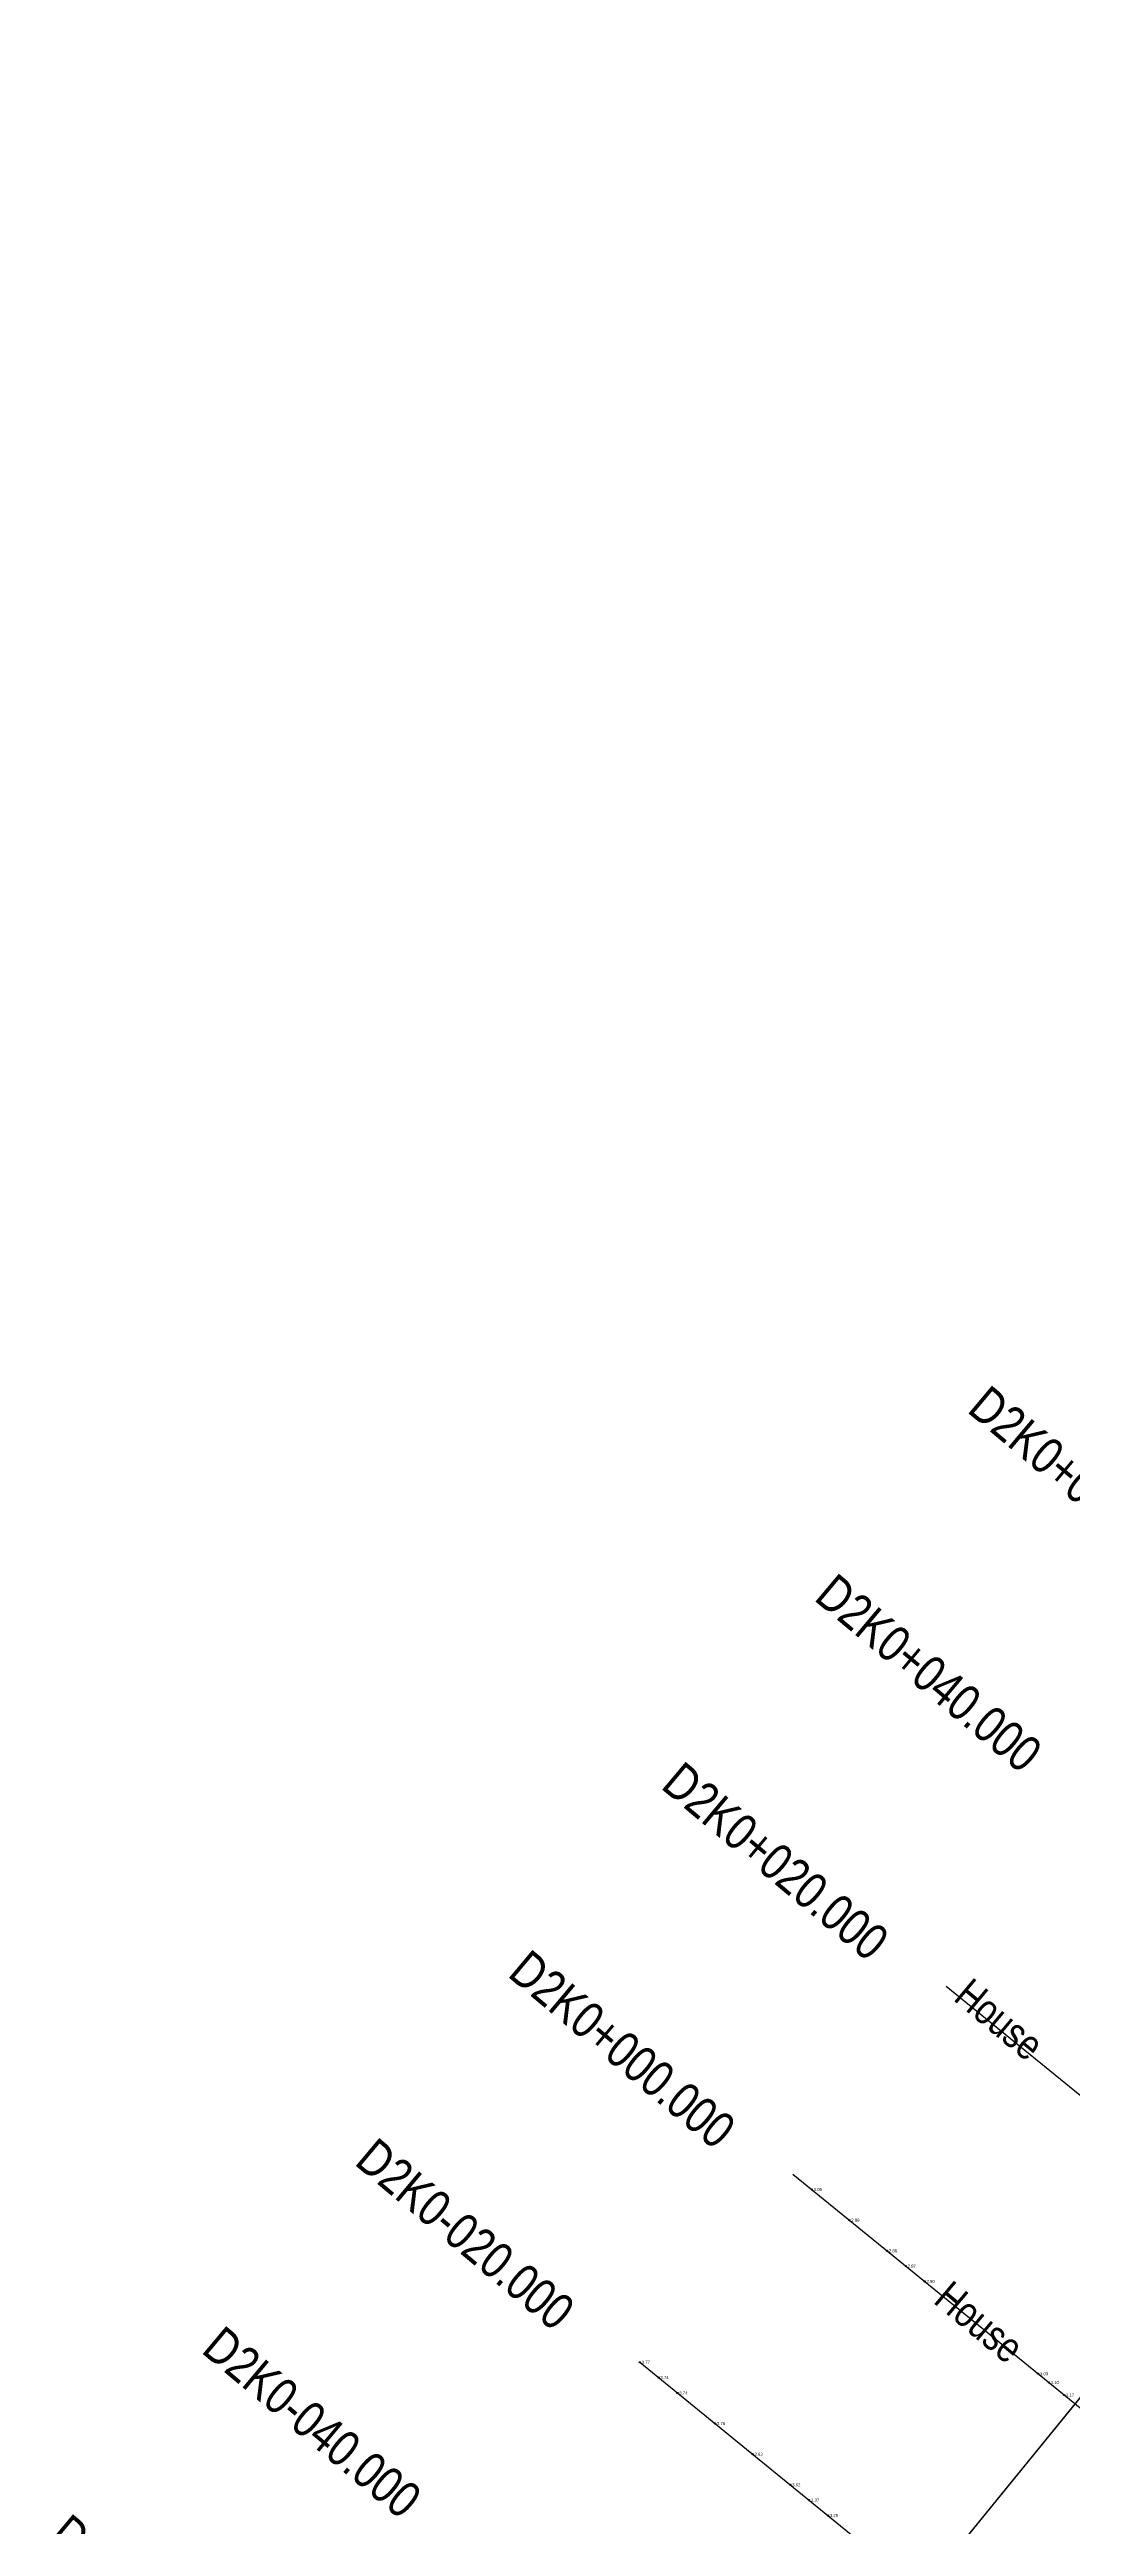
# Model space of a CAD drawing. Header units: metres. Extents: x 570677 to 573609, y 785040 to 786024.
# Drawn here: x 570714.6 to 570798.9, y 785402.6 to 785606.9 of the extents above; entities that cross this region are included whole.
import ezdxf
from ezdxf.enums import TextEntityAlignment as Align

# ---------------------------------------------------------------- set-up
doc = ezdxf.new("R2010")
doc.units = ezdxf.units.M
doc.header["$LTSCALE"] = 0.5
doc.layers.get('0').update_dxf_attribs({"linetype": 'CONTINUOUS'})
for name, color, linetype in [('dmx', 7, 'CONTINUOUS'), ('GCD', 1, 'CONTINUOUS'), ('JMD', 6, 'CONTINUOUS'), ('桩号_D2', 2, 'CONTINUOUS'), ('道路中线_D2', 7, 'CONTINUOUS')]:
    doc.layers.add(name, color=color, linetype=linetype)
doc.styles.add('EICAD', font='arial.ttf', dxfattribs={"width": 0.8, "height": 2})

# ---------------------------------------------------------------- blocks, each defined once
blk = doc.blocks.new('gc200')
h = blk.add_hatch(color=0)
edge = h.paths.add_edge_path()
edge.add_arc((0, 0), 0.196, 0, 360)
at = {"color": 0}
blk.add_circle((0, 0), 0.196, dxfattribs=at)

msp = doc.modelspace()

# ---------------------------------------------------------------- linework, layer by layer
at = {"flags": 128}
msp.add_lwpolyline([(570723.39, 785319.67), (570925.42, 785567.83)], dxfattribs=at)
at = {"layer": 'dmx'}
for p, q in [((570788.51, 785447.18), (570842.8, 785402.98)), ((570775.88, 785431.67), (570830.17, 785387.47)), ((570763.26, 785416.16), (570817.54, 785371.96))]:
    msp.add_line(p, q, dxfattribs=at)
at = {"layer": '道路中线_D2', "color": 4}
msp.add_line((570723.39, 785319.67), (570958.49, 785608.44), dxfattribs=at)

# ---------------------------------------------------------------- block references
at = {"layer": 'GCD'}
ref = msp.add_blockref('gc200', (570777.44, 785430.41, 3.05), dxfattribs=dict(at, xscale=0.25, yscale=0.25, zscale=0.25))
ref.add_attrib('height', '3.05', dxfattribs={"height": 0.25, "style": 'EICAD', "width": 0.8}).set_placement((570777.59, 785430.41, 3.05), align=Align.MIDDLE_LEFT)
ref = msp.add_blockref('gc200', (570780.54, 785427.88, 2.89), dxfattribs=dict(at, xscale=0.25, yscale=0.25, zscale=0.25))
ref.add_attrib('height', '2.89', dxfattribs={"height": 0.25, "style": 'EICAD', "width": 0.8}).set_placement((570780.69, 785427.88, 289), align=Align.MIDDLE_LEFT)
ref = msp.add_blockref('gc200', (570783.64, 785425.35, 2.86), dxfattribs=dict(at, xscale=0.25, yscale=0.25, zscale=0.25))
ref.add_attrib('height', '2.86', dxfattribs={"height": 0.25, "style": 'EICAD', "width": 0.8}).set_placement((570783.79, 785425.35, 2.86), align=Align.MIDDLE_LEFT)
ref = msp.add_blockref('gc200', (570785.19, 785424.09, 2.87), dxfattribs=dict(at, xscale=0.25, yscale=0.25, zscale=0.25))
ref.add_attrib('height', '2.87', dxfattribs={"height": 0.25, "style": 'EICAD', "width": 0.8}).set_placement((570785.34, 785424.09, 2.87), align=Align.MIDDLE_LEFT)
ref = msp.add_blockref('gc200', (570786.74, 785422.83, 2.9), dxfattribs=dict(at, xscale=0.25, yscale=0.25, zscale=0.25))
ref.add_attrib('height', '2.90', dxfattribs={"height": 0.25, "style": 'EICAD', "width": 0.8}).set_placement((570786.89, 785422.83, 2.9), align=Align.MIDDLE_LEFT)
ref = msp.add_blockref('gc200', (570763.26, 785416.16, 3.77), dxfattribs=dict(at, xscale=0.25, yscale=0.25, zscale=0.25))
ref.add_attrib('height', '3.77', dxfattribs={"height": 0.25, "style": 'EICAD', "width": 0.8}).set_placement((570763.41, 785416.16), align=Align.MIDDLE_LEFT)
ref = msp.add_blockref('gc200', (570764.81, 785414.9, 3.74), dxfattribs=dict(at, xscale=0.25, yscale=0.25, zscale=0.25))
ref.add_attrib('height', '3.74', dxfattribs={"height": 0.25, "style": 'EICAD', "width": 0.8}).set_placement((570764.96, 785414.9, 3.74), align=Align.MIDDLE_LEFT)
ref = msp.add_blockref('gc200', (570766.36, 785413.63, 3.74), dxfattribs=dict(at, xscale=0.25, yscale=0.25, zscale=0.25))
ref.add_attrib('height', '3.74', dxfattribs={"height": 0.25, "style": 'EICAD', "width": 0.8}).set_placement((570766.51, 785413.63, 3.74), align=Align.MIDDLE_LEFT)
ref = msp.add_blockref('gc200', (570796.09, 785415.22, 3.03), dxfattribs=dict(at, xscale=0.25, yscale=0.25, zscale=0.25))
ref.add_attrib('height', '3.03', dxfattribs={"height": 0.25, "style": 'EICAD', "width": 0.8}).set_placement((570796.24, 785415.22, 3.03), align=Align.MIDDLE_LEFT)
ref = msp.add_blockref('gc200', (570796.98, 785414.49, 3.1), dxfattribs=dict(at, xscale=0.25, yscale=0.25, zscale=0.25))
ref.add_attrib('height', '3.10', dxfattribs={"height": 0.25, "style": 'EICAD', "width": 0.8}).set_placement((570797.13, 785414.49, 3.1), align=Align.MIDDLE_LEFT)
ref = msp.add_blockref('gc200', (570798.24, 785413.46, 3.17), dxfattribs=dict(at, xscale=0.25, yscale=0.25, zscale=0.25))
ref.add_attrib('height', '3.17', dxfattribs={"height": 0.25, "style": 'EICAD', "width": 0.8}).set_placement((570798.39, 785413.46, 3.17), align=Align.MIDDLE_LEFT)
ref = msp.add_blockref('gc200', (570769.46, 785411.11, 3.76), dxfattribs=dict(at, xscale=0.25, yscale=0.25, zscale=0.25))
ref.add_attrib('height', '3.76', dxfattribs={"height": 0.25, "style": 'EICAD', "width": 0.8}).set_placement((570769.61, 785411.11, 3.76), align=Align.MIDDLE_LEFT)
ref = msp.add_blockref('gc200', (570772.56, 785408.58, 3.63), dxfattribs=dict(at, xscale=0.25, yscale=0.25, zscale=0.25))
ref.add_attrib('height', '3.63', dxfattribs={"height": 0.25, "style": 'EICAD', "width": 0.8}).set_placement((570772.71, 785408.58, 3.63), align=Align.MIDDLE_LEFT)
ref = msp.add_blockref('gc200', (570775.67, 785406.06, 3.62), dxfattribs=dict(at, xscale=0.25, yscale=0.25, zscale=0.25))
ref.add_attrib('height', '3.62', dxfattribs={"height": 0.25, "style": 'EICAD', "width": 0.8}).set_placement((570775.82, 785406.06, 3.62), align=Align.MIDDLE_LEFT)
ref = msp.add_blockref('gc200', (570777.22, 785404.79, 3.37), dxfattribs=dict(at, xscale=0.25, yscale=0.25, zscale=0.25))
ref.add_attrib('height', '3.37', dxfattribs={"height": 0.25, "style": 'EICAD', "width": 0.8}).set_placement((570777.37, 785404.79, 3.37), align=Align.MIDDLE_LEFT)
ref = msp.add_blockref('gc200', (570778.77, 785403.53, 3.29), dxfattribs=dict(at, xscale=0.25, yscale=0.25, zscale=0.25))
ref.add_attrib('height', '3.29', dxfattribs={"height": 0.25, "style": 'EICAD', "width": 0.8}).set_placement((570778.92, 785403.53, 3.29), align=Align.MIDDLE_LEFT)

# ---------------------------------------------------------------- texts
at = {"layer": 'JMD', "style": 'EICAD', "width": 0.8}
for p in [(570789.02, 785446.07), (570787.37, 785421.12)]:
    msp.add_text('House', height=2.5, rotation=320, dxfattribs=at).set_placement(p)
at = {"layer": '桩号_D2', "style": 'EICAD', "width": 0.8}
for s, p in [('D2K0+060.000', (570790.15, 785494.57)), ('D2K0+040.000', (570777.53, 785479.06)), ('D2K0+020.000', (570764.9, 785463.55)), ('D2K0+000.000', (570752.27, 785448.04)), ('D2K0-020.000', (570739.64, 785432.53)), ('D2K0-040.000', (570727.02, 785417.02)), ('D2K0-060.000', (570714.39, 785401.51))]:
    msp.add_text(s, height=3, rotation=320, dxfattribs=at).set_placement(p)

doc.saveas('drawing.dxf')
